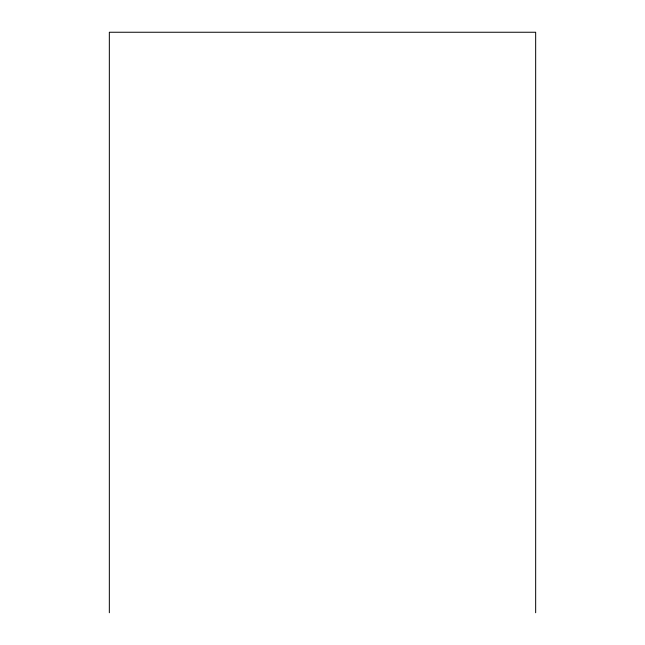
<?xml version="1.0" encoding="UTF-8"?>
<svg xmlns="http://www.w3.org/2000/svg" width="645" height="645" viewBox="0 0 645 645"><rect width="100%" height="100%" fill="white"/><g stroke="black" fill="none" stroke-linecap="round" stroke-linejoin="round"><path stroke-width="0.97" d="M535.664 612.75L535.664 32.25L109.336 32.25L109.336 612.75"/></g></svg>
